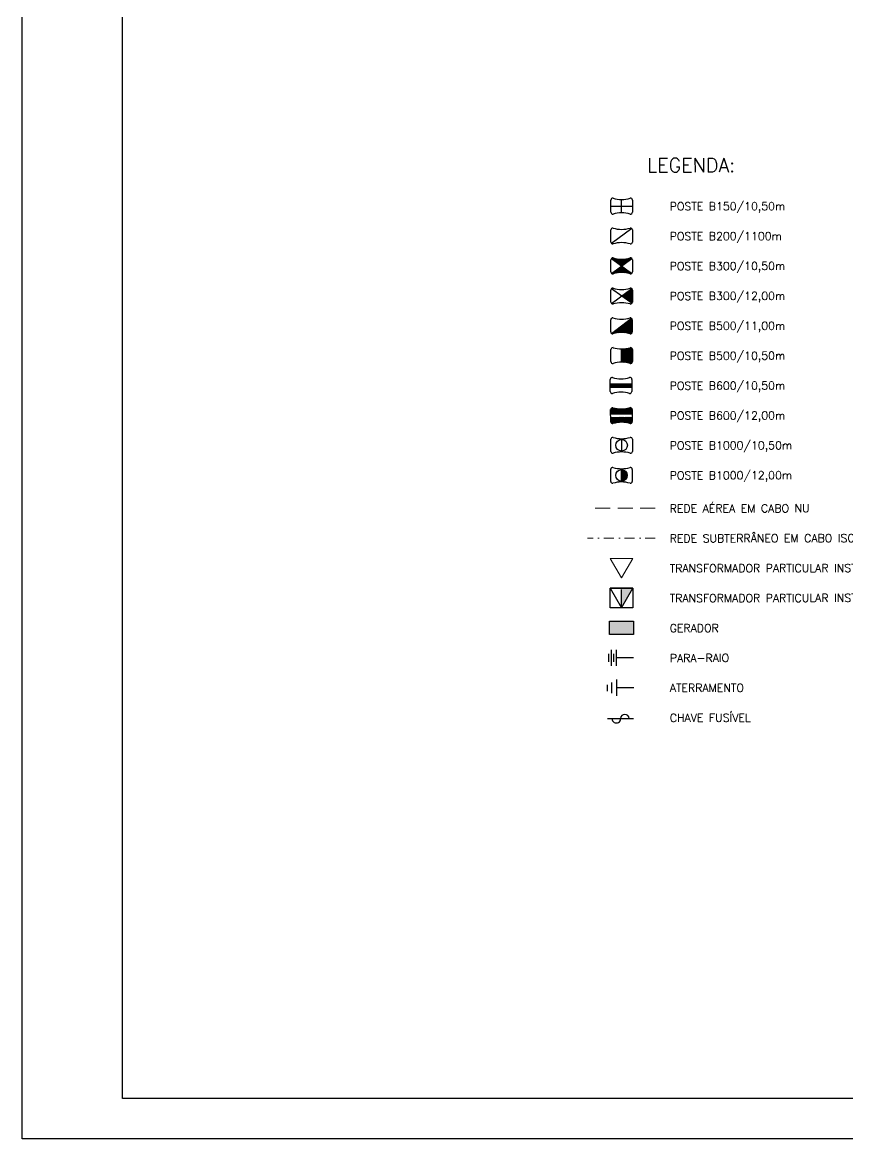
# Model space of a CAD drawing. Header units: millimetres. Extents: x 997 to 4249, y 599 to 1440.
# Drawn here: x 996.9 to 1203.1, y 599.1 to 878 of the extents above; entities that cross this region are included whole.
import ezdxf

# ---------------------------------------------------------------- set-up
doc = ezdxf.new("R2010")
doc.units = ezdxf.units.MM
doc.linetypes.add('DASHDOT', pattern=[25.4, 12.7, -6.35, 0, -6.35])
doc.linetypes.add('HIDDEN', pattern=[0.375, 0.25, -0.125])
for name, color, linetype in [('AT', 5, 'Continuous'), ('BT', 5, 'Continuous'), ('CABOS', 1, 'Continuous'), ('CARIMBO', 8, 'Continuous'), ('POSTES', 1, 'Continuous'), ('SECUNDARIA', 5, 'Continuous'), ('texto', 7, 'Continuous')]:
    doc.layers.add(name, color=color, linetype=linetype)
doc.styles.add('1mm', font='romans.shx', dxfattribs={"height": 2})

# ---------------------------------------------------------------- blocks, each defined once
blk = doc.blocks.new('BLOCK16')
at = {"layer": 'BT'}
h = blk.add_hatch(dxfattribs=at)
h.set_pattern_fill('ANSI31', color=256, scale=0.05)
h.set_pattern_definition([(45, (-1445.9115, -61.61933), (-0.112253202, 0.112253202), [])])
h.paths.add_polyline_path([(1.65, 1.78, 0.221703), (1.57, 2.1), (0, 0), (1.57, -2.1, 0.221703), (1.65, -1.78, -0.1493)])
h.paths.add_polyline_path([(-1.57, 2.1, 0.221703), (-1.65, 1.78, -0.1493), (-1.65, -1.78, 0.221703), (-1.57, -2.1), (0, 0)])
at = {"layer": 'AT', "linetype": 'Continuous'}
for p, q in [((-1.26, 2.25), (1.26, 2.25)), ((1.26, -2.25), (-1.26, -2.25))]:
    blk.add_line(p, q, dxfattribs=at)
for centre, radius, start, end in [((-1.26, 1.85), 0.399, 90, 190.0035), ((-7.47, 0), 6.09, 343.017, 16.983), ((1.26, 1.85), 0.399, 349.9965, 90), ((7.47, 0), 6.09, 163.017, 196.983), ((-1.26, -1.85), 0.399, 169.9965, 270), ((1.26, -1.85), 0.399, 270, 10.0035)]:
    blk.add_arc(centre, radius, start, end, dxfattribs=at)
at = {"layer": 'BT'}
for p, q in [((-1.57, 2.1), (1.57, -2.1)), ((1.57, 2.1), (-1.57, -2.1))]:
    blk.add_line(p, q, dxfattribs=at)
blk = doc.blocks.new('BLOCK15')
at = {"layer": 'BT'}
h = blk.add_hatch(dxfattribs=at)
h.set_pattern_fill('ANSI31', color=256, scale=0.05)
h.set_pattern_definition([(45, (-1445.29156, -61.61933), (-0.112253202, 0.112253202), [])])
h.paths.add_polyline_path([(1.39, 0), (-1.39, 0, -0.074238), (-1.65, -1.78, 0.466326), (-1.26, -2.25), (1.26, -2.25, 0.466326), (1.65, -1.78, -0.074238)])
at = {"layer": 'AT', "linetype": 'Continuous'}
for p, q in [((-1.26, 2.25), (1.26, 2.25)), ((1.26, -2.25), (-1.26, -2.25))]:
    blk.add_line(p, q, dxfattribs=at)
for centre, radius, start, end in [((-1.26, 1.85), 0.399, 90, 190.0035), ((-7.47, 0), 6.09, 343.017, 16.983), ((1.26, 1.85), 0.399, 349.9965, 90), ((7.47, 0), 6.09, 163.017, 196.983), ((-1.26, -1.85), 0.399, 169.9965, 270), ((1.26, -1.85), 0.399, 270, 10.0035)]:
    blk.add_arc(centre, radius, start, end, dxfattribs=at)
at = {"layer": 'BT'}
blk.add_line((-1.39, 0), (1.39, 0), dxfattribs=at)
blk = doc.blocks.new('BLOCK14')
at = {"layer": 'AT', "linetype": 'Continuous'}
for p, q in [((-1.26, 2.25), (1.26, 2.25)), ((1.26, -2.25), (-1.26, -2.25))]:
    blk.add_line(p, q, dxfattribs=at)
for centre, radius, start, end in [((-1.26, 1.85), 0.399, 90, 190.0035), ((-7.47, 0), 6.09, 343.017, 16.983), ((1.26, 1.85), 0.399, 349.9965, 90), ((7.47, 0), 6.09, 163.017, 196.983), ((-1.26, -1.85), 0.399, 169.9965, 270), ((1.26, -1.85), 0.399, 270, 10.0035)]:
    blk.add_arc(centre, radius, start, end, dxfattribs=at)
at = {"layer": 'BT'}
for p, q in [((-1.39, 0), (1.39, 0)), ((0, 2.25), (0, -2.25))]:
    blk.add_line(p, q, dxfattribs=at)
blk = doc.blocks.new('BLOCK17')
at = {"layer": 'AT', "linetype": 'Continuous'}
for p, q in [((-1.26, 2.25), (1.26, 2.25)), ((1.26, -2.25), (-1.26, -2.25))]:
    blk.add_line(p, q, dxfattribs=at)
for centre, radius, start, end in [((-1.26, 1.85), 0.399, 90, 190.0035), ((-7.47, 0), 6.09, 343.017, 16.983), ((1.26, 1.85), 0.399, 349.9965, 90), ((7.47, 0), 6.09, 163.017, 196.983), ((-1.26, -1.85), 0.399, 169.9965, 270), ((1.26, -1.85), 0.399, 270, 10.0035)]:
    blk.add_arc(centre, radius, start, end, dxfattribs=at)
at = {"layer": 'BT'}
blk.add_line((-1.57, 2.1), (1.57, -2.1), dxfattribs=at)
blk = doc.blocks.new('BLOCK8')
at = {"layer": 'BT'}
h = blk.add_hatch(dxfattribs=at)
h.set_pattern_fill('ANSI31', color=256, scale=0.05)
h.set_pattern_definition([(45, (-1445.76129, -61.52194), (-0.112253202, 0.112253202), [])])
h.paths.add_polyline_path([(0.36, 2.36), (-0.33, 2.36), (-0.33, -2.13), (0.36, -2.13)])
at = {"layer": 'AT', "linetype": 'Continuous'}
for p, q in [((-1.25, 2.36), (1.27, 2.36)), ((1.27, -2.13), (-1.25, -2.13))]:
    blk.add_line(p, q, dxfattribs=at)
for centre, radius, start, end in [((-1.25, 1.96), 0.399, 90, 190.0035), ((1.27, 1.96), 0.399, 349.9965, 90), ((-7.46, 0.12), 6.09, 343.017, 16.983), ((7.49, 0.12), 6.09, 163.017, 196.983), ((-1.25, -1.73), 0.399, 169.9965, 270), ((1.27, -1.73), 0.399, 270, 10.0035)]:
    blk.add_arc(centre, radius, start, end, dxfattribs=at)
at = {"layer": 'BT'}
for p, q in [((-0.33, 2.36), (-0.33, -2.13)), ((0.36, 2.36), (0.36, -2.13))]:
    blk.add_line(p, q, dxfattribs=at)
blk = doc.blocks.new('BLOCK11')
at = {"layer": 'AT', "linetype": 'Continuous'}
for p, q in [((-1.26, 2.25), (1.26, 2.25)), ((1.26, -2.25), (-1.26, -2.25))]:
    blk.add_line(p, q, dxfattribs=at)
for centre, radius, start, end in [((-1.26, 1.85), 0.399, 90, 190.0035), ((-7.47, 0), 6.09, 343.017, 16.983), ((1.26, 1.85), 0.399, 349.9965, 90), ((7.47, 0), 6.09, 163.017, 196.983), ((-1.26, -1.85), 0.399, 169.9965, 270), ((1.26, -1.85), 0.399, 270, 10.0035)]:
    blk.add_arc(centre, radius, start, end, dxfattribs=at)
at = {"layer": 'BT'}
blk.add_line((-1.21, 0), (1.21, 0), dxfattribs=at)
blk.add_circle((0, 0), 1.21, dxfattribs=at)
blk = doc.blocks.new('BLOCK21')
at = {"layer": 'BT'}
h = blk.add_hatch(dxfattribs=at)
h.set_pattern_fill('ANSI31', color=256, scale=0.05)
h.set_pattern_definition([(45, (-1444.9816, -61.61933), (-0.112253202, 0.112253202), [])])
h.paths.add_polyline_path([(0.03, -0.04), (-1.49, -2.17, 0.156478), (-1.26, -2.25), (1.26, -2.25, 0.221703), (1.57, -2.1)])
at = {"layer": 'AT', "linetype": 'Continuous'}
for p, q in [((-1.26, 2.25), (1.26, 2.25)), ((1.26, -2.25), (-1.26, -2.25))]:
    blk.add_line(p, q, dxfattribs=at)
for centre, radius, start, end in [((-1.26, 1.85), 0.399, 90, 190.0035), ((-7.47, 0), 6.09, 343.017, 16.983), ((1.26, 1.85), 0.399, 349.9965, 90), ((7.47, 0), 6.09, 163.017, 196.983), ((-1.26, -1.85), 0.399, 169.9965, 270), ((1.26, -1.85), 0.399, 270, 10.0035)]:
    blk.add_arc(centre, radius, start, end, dxfattribs=at)
at = {"layer": 'BT'}
for p, q in [((-1.57, 2.1), (1.57, -2.1)), ((1.57, 2.1), (-1.49, -2.17))]:
    blk.add_line(p, q, dxfattribs=at)
blk = doc.blocks.new('BLOCK20')
at = {"layer": 'BT'}
h = blk.add_hatch(dxfattribs=at)
h.set_pattern_fill('ANSI31', color=256, scale=0.05)
h.set_pattern_definition([(45, (-1444.61828, -61.63809), (-0.112253202, 0.112253202), [])])
h.paths.add_polyline_path([(-0.24, 2.25), (-1.15, 2.25, 0.466326), (-1.54, 1.78, -0.1493), (-1.54, -1.78, 0.466326), (-1.15, -2.25), (-0.24, -2.25)])
h.paths.add_polyline_path([(1.76, 1.78, 0.466326), (1.37, 2.25), (0.46, 2.25), (0.46, -2.25), (1.37, -2.25, 0.466326), (1.76, -1.78, -0.1493)])
at = {"layer": 'AT', "linetype": 'Continuous'}
for p, q in [((-1.15, 2.25), (1.37, 2.25)), ((1.37, -2.25), (-1.15, -2.25))]:
    blk.add_line(p, q, dxfattribs=at)
for centre, radius, start, end in [((-1.15, 1.85), 0.399, 90, 190.0035), ((-7.36, 0), 6.09, 343.017, 16.983), ((1.37, 1.85), 0.399, 349.9965, 90), ((7.59, 0), 6.09, 163.017, 196.983), ((-1.15, -1.85), 0.399, 169.9965, 270), ((1.37, -1.85), 0.399, 270, 10.0035)]:
    blk.add_arc(centre, radius, start, end, dxfattribs=at)
at = {"layer": 'BT'}
for p, q in [((-0.24, 2.25), (-0.24, -2.25)), ((0.46, 2.25), (0.46, -2.25))]:
    blk.add_line(p, q, dxfattribs=at)
blk = doc.blocks.new('BLOCK18')
at = {"layer": 'BT'}
h = blk.add_hatch(dxfattribs=at)
h.set_pattern_fill('ANSI31', color=256, scale=0.05)
h.set_pattern_definition([(45, (-1444.51664, -61.61933), (-0.112253202, 0.112253202), [])])
h.paths.add_polyline_path([(-1.57, 2.1, 0.221703), (-1.65, 1.78, -0.1493), (-1.65, -1.78, 0.466326), (-1.26, -2.25), (1.26, -2.25, 0.221703), (1.57, -2.1)])
at = {"layer": 'AT', "linetype": 'Continuous'}
for p, q in [((-1.26, 2.25), (1.26, 2.25)), ((1.26, -2.25), (-1.26, -2.25))]:
    blk.add_line(p, q, dxfattribs=at)
for centre, radius, start, end in [((-1.26, 1.85), 0.399, 90, 190.0035), ((-7.47, 0), 6.09, 343.017, 16.983), ((1.26, 1.85), 0.399, 349.9965, 90), ((7.47, 0), 6.09, 163.017, 196.983), ((-1.26, -1.85), 0.399, 169.9965, 270), ((1.26, -1.85), 0.399, 270, 10.0035)]:
    blk.add_arc(centre, radius, start, end, dxfattribs=at)
at = {"layer": 'BT'}
blk.add_line((-1.57, 2.1), (1.57, -2.1), dxfattribs=at)
blk = doc.blocks.new('BLOCK23')
at = {"layer": 'BT'}
h = blk.add_hatch(dxfattribs=at)
h.set_pattern_fill('ANSI31', color=256, scale=0.05)
h.set_pattern_definition([(45, (-1445.58216, -61.61933), (-0.112253202, 0.112253202), [])])
h.paths.add_polyline_path([(1.21, 0), (-1.21, 0, 1)])
at = {"layer": 'AT', "linetype": 'Continuous'}
for p, q in [((-1.26, 2.25), (1.26, 2.25)), ((1.26, -2.25), (-1.26, -2.25))]:
    blk.add_line(p, q, dxfattribs=at)
for centre, radius, start, end in [((-1.26, 1.85), 0.399, 90, 190.0035), ((-7.47, 0), 6.09, 343.017, 16.983), ((1.26, 1.85), 0.399, 349.9965, 90), ((7.47, 0), 6.09, 163.017, 196.983), ((-1.26, -1.85), 0.399, 169.9965, 270), ((1.26, -1.85), 0.399, 270, 10.0035)]:
    blk.add_arc(centre, radius, start, end, dxfattribs=at)
at = {"layer": 'BT'}
blk.add_line((-1.21, 0), (1.21, 0), dxfattribs=at)
blk.add_circle((0, 0), 1.21, dxfattribs=at)
blk = doc.blocks.new('TRAFO PARTICULAR CABINE')
at = {"layer": 'BT'}
h = blk.add_hatch(color=256, dxfattribs=at)
h.dxf.hatch_style = 1
h.paths.add_polyline_path([(4076.91, 1084.52), (4074.74, 1084.52), (4074.74, 1080.77)])
blk.add_line((4074.74, 1080.77), (4074.74, 1084.26), dxfattribs=at)
blk.add_lwpolyline([(4072.58, 1084.52), (4076.91, 1084.52), (4076.91, 1080.77), (4072.58, 1080.77)], close=True, dxfattribs=at)
at = {"layer": 'POSTES', "color": 5}
blk.add_lwpolyline([(4076.91, 1084.52), (4072.58, 1084.52), (4074.74, 1080.77)], close=True, dxfattribs=at)
blk = doc.blocks.new('Gerador')
at = {"layer": 'BT'}
h = blk.add_hatch(color=256, dxfattribs=at)
h.dxf.hatch_style = 1
h.paths.add_polyline_path([(3791.27, 1209.68), (3795.83, 1209.68), (3795.83, 1207.09), (3791.27, 1207.09)])
blk.add_lwpolyline([(3791.27, 1209.68), (3795.83, 1209.68), (3795.83, 1207.09), (3791.27, 1207.09)], close=True, dxfattribs=at)
blk = doc.blocks.new('Para-Raios')
at = {"layer": 'BT'}
for p, q in [((-2.34, 1.45), (2.34, 1.45)), ((-2.34, 0), (2.34, 0)), ((-1.19, 2.17), (1.19, 2.18)), ((-1.19, 0.72), (1.19, 0.73)), ((0, -5.04), (0, 0))]:
    blk.add_line(p, q, dxfattribs=at)
blk = doc.blocks.new('ATERRAMENTO')
at = {"layer": 'BT'}
for p, q in [((-6.57, -0.84), (-6.57, 0.71)), ((-5.56, -1.39), (-5.56, 1.3)), ((-4.31, -2.04), (-4.31, 2.04)), ((0, 0), (-4.31, 0))]:
    blk.add_line(p, q, dxfattribs=at)
blk = doc.blocks.new('CHAVE FUSÍVEL')
at = {"layer": 'BT'}
blk.add_line((0, 0), (6.57, 0), dxfattribs=at)
for centre, start, end in [((2.25, -0.01), 179.6275, 359.8923), ((4.39, -0.01), 0.6725, 179.8923)]:
    blk.add_arc(centre, 1.07, start, end, dxfattribs=at)

msp = doc.modelspace()

# ---------------------------------------------------------------- linework, layer by layer
at = {"layer": 'AT', "linetype": 'HIDDEN', "lineweight": 5, "ltscale": 15}
msp.add_line((1155.04, 756.58), (1138.22, 756.58), dxfattribs=at)
at = {"layer": 'CARIMBO', "color": 7}
for p, q in [((996.85, 599.09), (996.85, 1440.09)), ((2185.85, 599.09), (996.85, 599.09))]:
    msp.add_line(p, q, dxfattribs=at)
at = {"layer": 'CARIMBO'}
for p, q in [((1021.85, 609.09), (1021.85, 1430.09)), ((2175.85, 609.09), (1021.85, 609.09))]:
    msp.add_line(p, q, dxfattribs=at)
at = {"layer": 'POSTES', "color": 5, "lineweight": 5}
msp.add_lwpolyline([(1149.4, 744.07), (1143.77, 744.07), (1146.58, 739.2)], close=True, dxfattribs=at)
at = {"layer": 'SECUNDARIA', "linetype": 'DASHDOT', "lineweight": 5, "ltscale": 0.2}
msp.add_line((1155.04, 749.1), (1138.12, 749.1), dxfattribs=at)

# ---------------------------------------------------------------- block references
at = {"lineweight": 5, "xscale": 1.3, "yscale": 1.3, "zscale": 1.3}
for name, p in [('TRAFO PARTICULAR CABINE', (-4150.58, -673.27)), ('Gerador', (-3785.03, -844.21))]:
    msp.add_blockref(name, p, dxfattribs=at)
at = {"lineweight": 5}
msp.add_blockref('CHAVE FUSÍVEL', (1143.05, 704.03), dxfattribs=at)
at = {"layer": 'BT', "lineweight": 5}
for name, p, xscale, yscale, zscale, rotation in [('BLOCK14', (1146.62, 832.07), 1.199999999999999, 1.199999999999999, 1.199999999999999, 90), ('BLOCK17', (1146.62, 824.6), 1.199999999999999, 1.199999999999999, 1.199999999999999, 270), ('BLOCK21', (1146.62, 809.59), 1.199999999999999, 1.199999999999999, 1.199999999999999, 90), ('BLOCK18', (1146.59, 802.15), 1.199999999999999, 1.199999999999999, 1.199999999999999, 90), ('BLOCK15', (1146.62, 794.72), 1.199999999999999, 1.199999999999999, 1.199999999999999, 90), ('BLOCK8', (1146.62, 787.25), 1.199999999999999, 1.199999999999999, 1.199999999999999, 89.93830793953437), ('BLOCK20', (1146.59, 779.59), 1.2, 1.2, 1.2, 90.27774180804204), ('BLOCK11', (1146.62, 772.31), 1.199999999999999, 1.199999999999999, 1.199999999999999, 270), ('BLOCK23', (1146.59, 764.8), 1.2, 1.2, 1.2, 89.8385868372711), ('Para-Raios', (1145.22, 719.22), -0.8644999999999997, 0.8645, 0.8644999999999999, 90.00598608105014)]:
    msp.add_blockref(name, p, dxfattribs=dict(at, xscale=xscale, yscale=yscale, zscale=zscale, rotation=rotation))
at = {"layer": 'BT', "color": 7, "lineweight": 5, "xscale": 1.199999999999999, "yscale": 1.199999999999999, "zscale": 1.199999999999999, "rotation": 90}
msp.add_blockref('BLOCK16', (1146.62, 817.13), dxfattribs=at)
at = {"layer": 'CABOS', "lineweight": 5}
msp.add_blockref('ATERRAMENTO', (1149.7, 711.75), dxfattribs=at)

# ---------------------------------------------------------------- texts
at = {"layer": 'texto', "color": 5, "lineweight": 5, "style": '1mm'}
for s, height, p in [('LEGENDA:', 3.5, (1152.96, 840.52)), ('POSTE B150/10,50m', 2, (1158.64, 831.01)), ('POSTE B200/1100m', 2, (1158.64, 823.54)), ('POSTE B300/10,50m', 2, (1158.64, 816.07)), ('POSTE B300/12,00m', 2, (1158.64, 808.6)), ('POSTE B500/11,00m', 2, (1158.64, 801.13)), ('POSTE B500/10,50m', 2, (1158.64, 793.66)), ('POSTE B600/10,50m', 2, (1158.64, 786.19)), ('POSTE B600/12,00m', 2, (1158.64, 778.72)), ('POSTE B1000/10,50m', 2, (1158.64, 771.25)), ('POSTE B1000/12,00m', 2, (1158.64, 763.78)), ('REDE AÉREA EM CABO NU', 2, (1158.64, 755.51)), ('REDE SUBTERRÂNEO EM CABO ISOLADO', 2, (1158.64, 748.04)), ('TRANSFORMADOR PARTICULAR INSTALADO NO POSTE', 2, (1158.64, 740.57)), ('TRANSFORMADOR PARTICULAR INSTALADO EM CABINE', 2, (1158.64, 733.1)), ('GERADOR', 2, (1158.64, 725.63)), ('PARA-RAIO', 2, (1158.67, 718.16)), ('ATERRAMENTO', 2, (1158.67, 710.69)), ('CHAVE FUSÍVEL', 2, (1158.67, 703.22))]:
    msp.add_text(s, height=height, rotation=0.1053, dxfattribs=at).set_placement(p)

doc.saveas('drawing.dxf')
